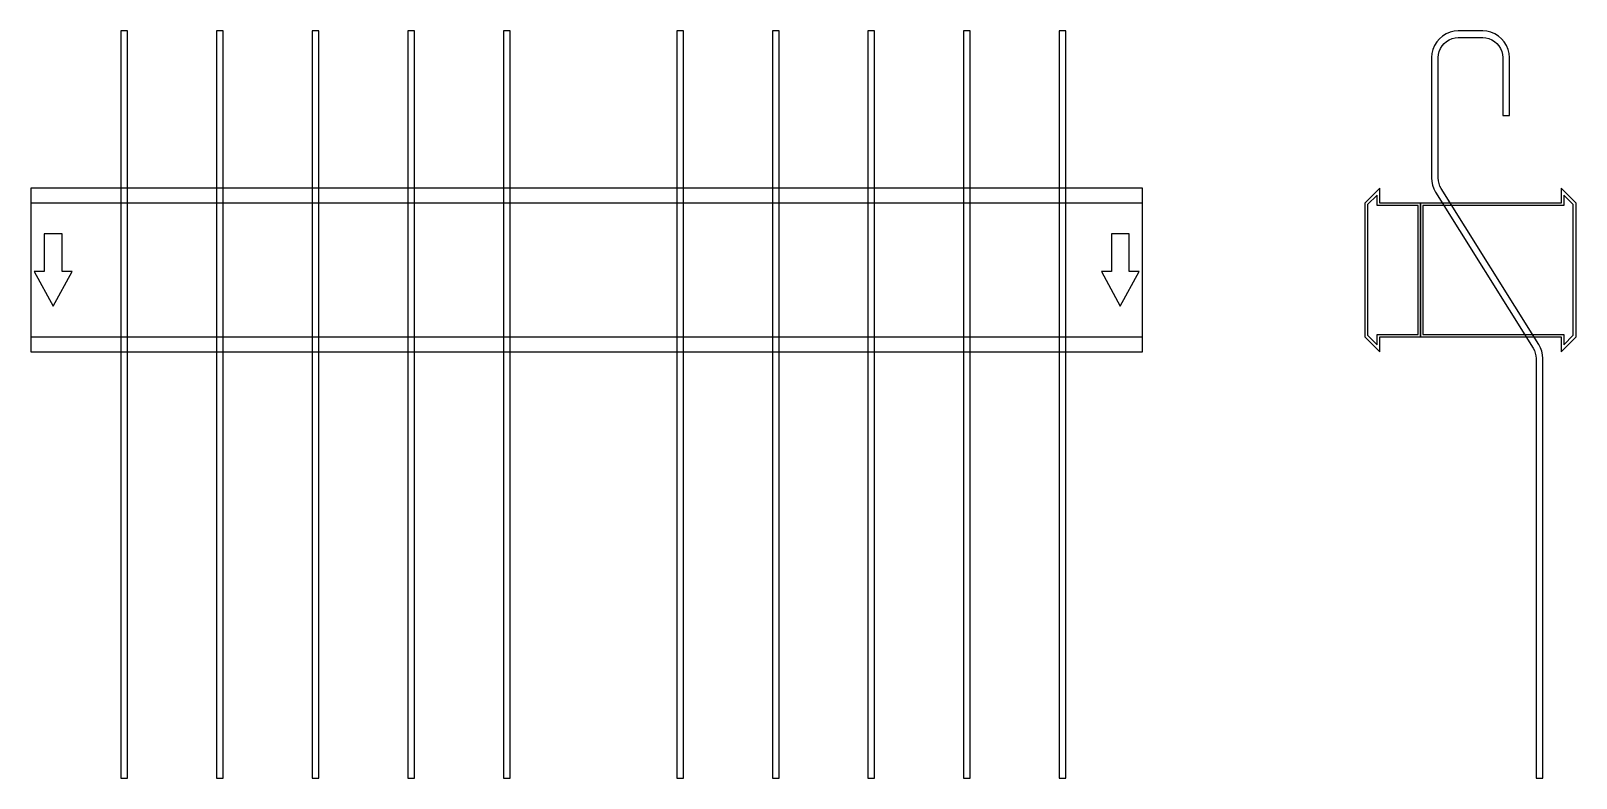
# Model space of a CAD drawing. Extents: x 0 to 1390, y -457 to 215.
import ezdxf

# ---------------------------------------------------------------- set-up
doc = ezdxf.new("R2010")
doc.units = 0
doc.layers.add('Halfen', color=7, linetype='CONTINUOUS')

msp = doc.modelspace()

# ---------------------------------------------------------------- linework, layer by layer
at = {"layer": 'Halfen', "color": 7}
for points in [[(87, -456.927), (87, 214.971), (81, 214.971), (81, -456.927)], [(173, -456.927), (173, 214.971), (167, 214.971), (167, -456.927)], [(259, -456.927), (259, 214.971), (253, 214.971), (253, -456.927)], [(345, -456.927), (345, 214.971), (339, 214.971), (339, -456.927)], [(431, -456.927), (431, 214.971), (425, 214.971), (425, -456.927)], [(587, -456.927), (587, 214.971), (581, 214.971), (581, -456.927)], [(673, -456.927), (673, 214.971), (667, 214.971), (667, -456.927)], [(759, -456.927), (759, 214.971), (753, 214.971), (753, -456.927)], [(845, -456.927), (845, 214.971), (839, 214.971), (839, -456.927)], [(931, -456.927), (931, 214.971), (925, 214.971), (925, -456.927)], [(1360, -456.927), (1360, -79.715), (1359.766, -76.375), (1359.07, -73.1), (1357.925, -69.953), (1356.353, -66.997), (1268.735, 73.221), (1267.556, 75.438), (1266.697, 77.798), (1266.175, 80.255), (1266, 82.76), (1266, 190.971), (1266.222, 193.787), (1266.881, 196.534), (1267.962, 199.143), (1269.438, 201.551), (1271.272, 203.699), (1273.42, 205.534), (1275.828, 207.009), (1278.438, 208.09), (1281.184, 208.75), (1284, 208.971), (1306, 208.971), (1308.816, 208.75), (1311.562, 208.09), (1314.172, 207.009), (1316.58, 205.534), (1318.728, 203.699), (1320.562, 201.551), (1322.038, 199.143), (1323.119, 196.534), (1323.778, 193.787), (1324, 190.971), (1324, 138.971), (1330, 138.971), (1330, 190.971), (1329.705, 194.726), (1328.825, 198.388), (1327.384, 201.867), (1325.416, 205.078), (1322.971, 207.942), (1320.107, 210.388), (1316.896, 212.355), (1313.416, 213.797), (1309.754, 214.676), (1306, 214.971), (1284, 214.971), (1280.246, 214.676), (1276.584, 213.797), (1273.104, 212.355), (1269.893, 210.388), (1267.029, 207.942), (1264.584, 205.078), (1262.616, 201.867), (1261.175, 198.388), (1260.295, 194.726), (1260, 190.971), (1260, 82.76), (1260.234, 79.419), (1260.93, 76.144), (1262.075, 72.998), (1263.647, 70.042), (1351.265, -70.177), (1352.444, -72.394), (1353.303, -74.754), (1353.825, -77.21), (1354, -79.715), (1354, -456.927)], [(0, -73.5), (1000, -73.5), (1000, 73.5), (0, 73.5)], [(1250, -60), (1250, 60), (1213.5, 60), (1213.5, 73.5), (1200, 60), (1200, -60), (1213.5, -73.5), (1213.5, -60)], [(1390, -60), (1390, 60), (1376.5, 73.5), (1376.5, 60), (1250, 60), (1250, -60), (1376.5, -60), (1376.5, -73.5)], [(0, -60), (1000, -60), (1000, 60), (0, 60)], [(1248, -58), (1248, 58), (1211, 58), (1211, 67.25), (1202.5, 58.75), (1202.5, -58.75), (1211, -67.25), (1211, -58)], [(1387.5, -58.75), (1387.5, 58.75), (1379, 67.25), (1379, 58), (1252, 58), (1252, -58), (1379, -58), (1379, -67.25)], [(20, -32.5), (37, -1.5), (28, -1.5), (28, 32.5), (12, 32.5), (12, -1.5), (3, -1.5)], [(980, -32.5), (997, -1.5), (988, -1.5), (988, 32.5), (972, 32.5), (972, -1.5), (963, -1.5)]]:
    msp.add_lwpolyline(points, close=True, dxfattribs=at)

doc.saveas('drawing.dxf')
